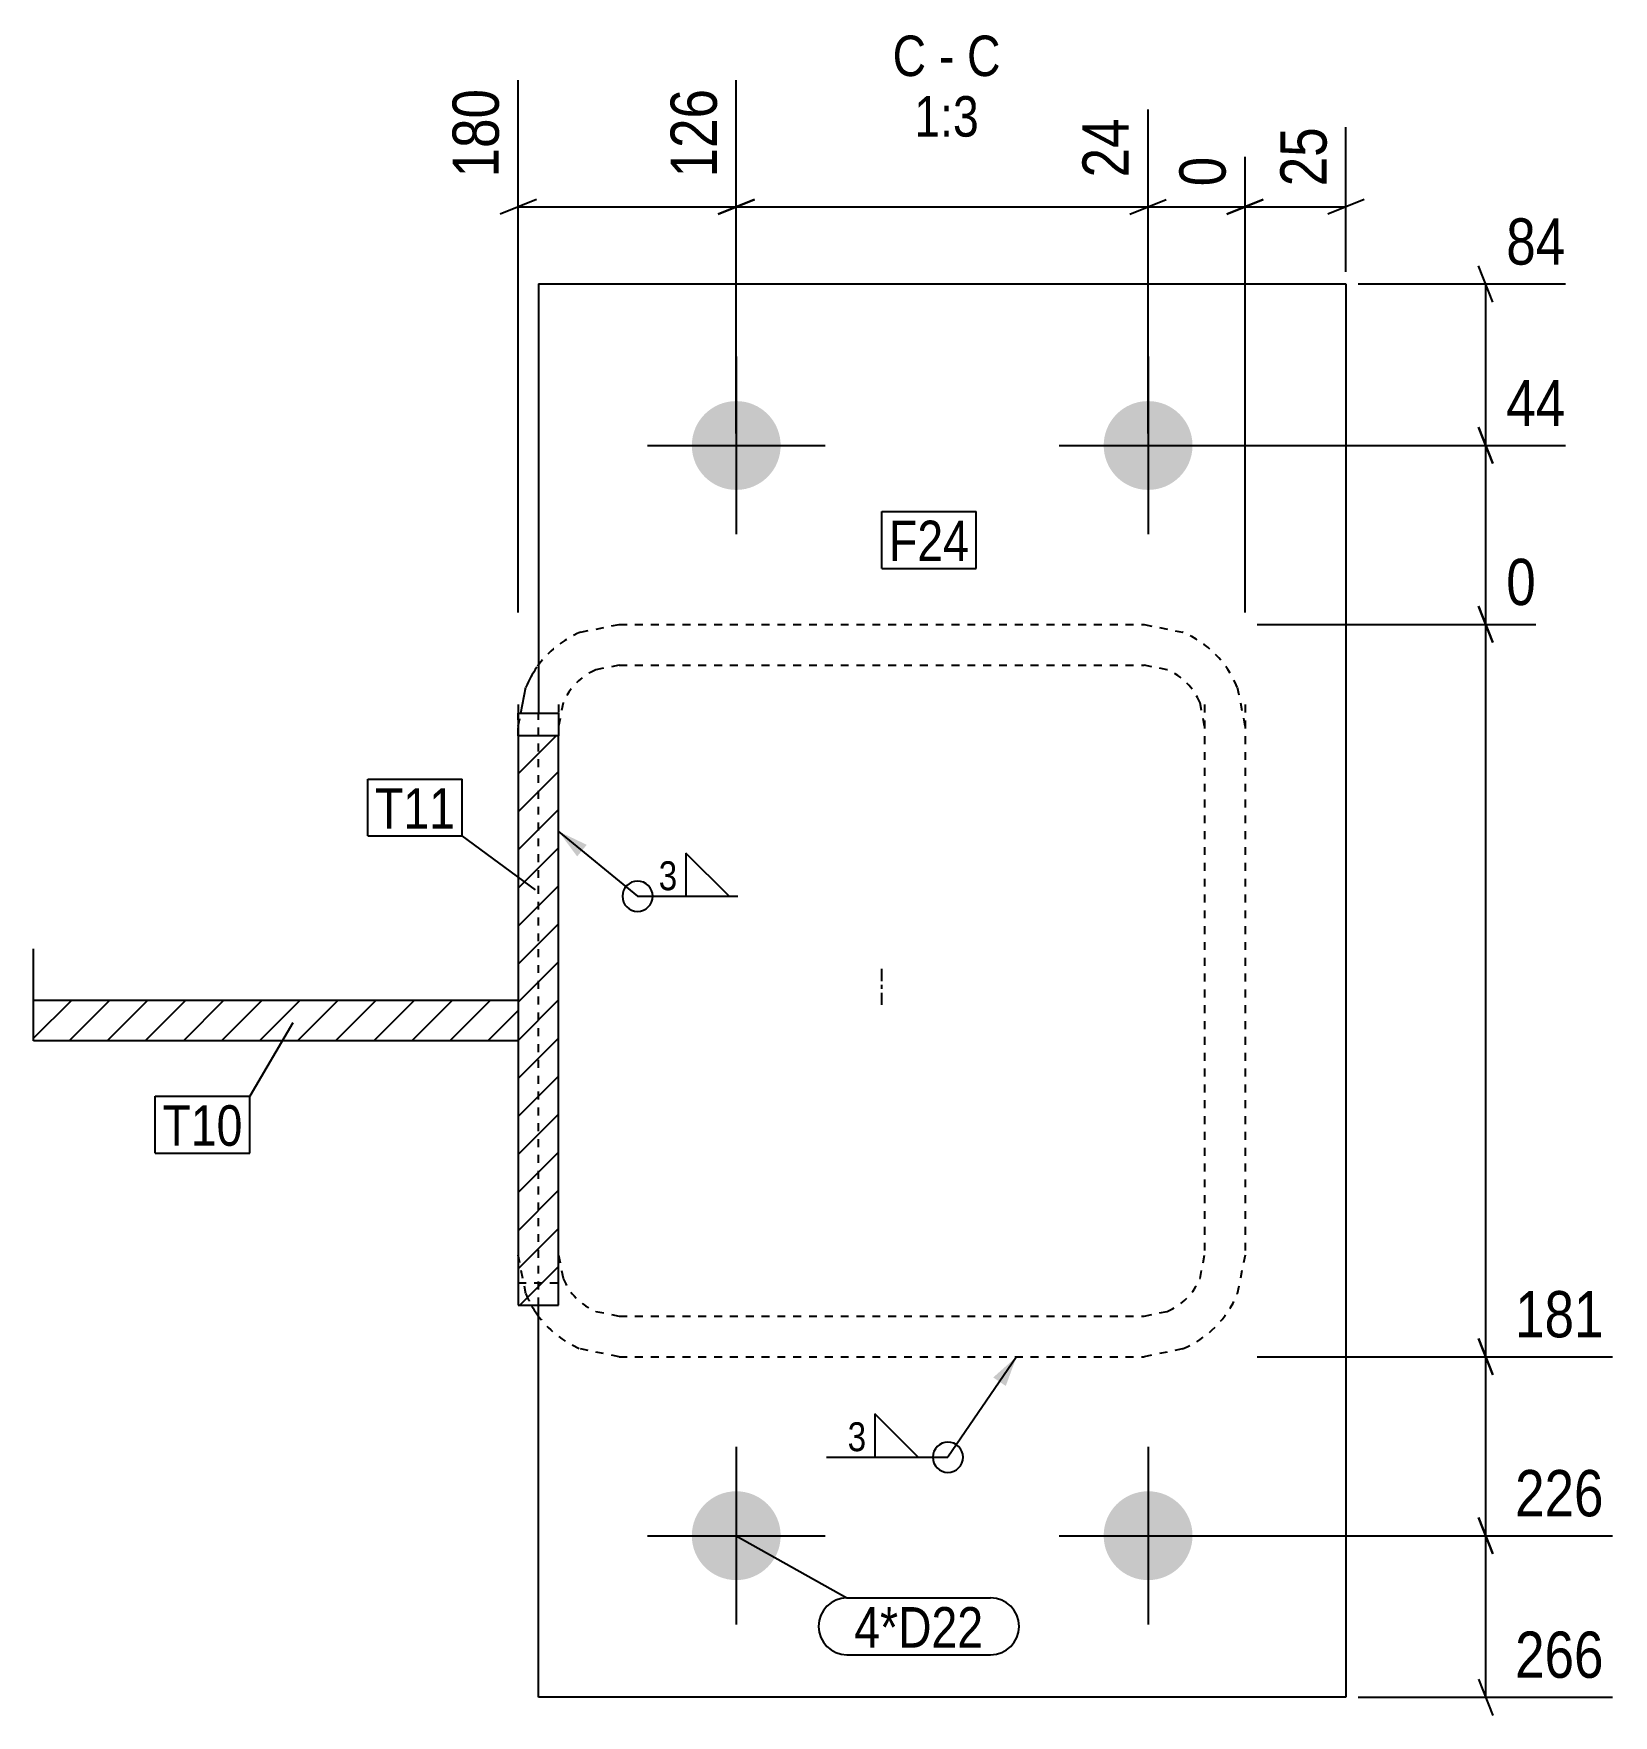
# Model space of a CAD drawing. Header units: millimetres. Extents: x 12 to 53594, y 7 to 1833.
# Drawn here: x 33827.5 to 34218.7, y 7.2 to 423.7 of the extents above; entities that cross this region are included whole.
import ezdxf

# ---------------------------------------------------------------- set-up
doc = ezdxf.new("R2010")
doc.units = ezdxf.units.MM
doc.linetypes.add('DXK_LINE_DOT2', pattern=[3.9198, 1.9599, -1.9599])
doc.linetypes.add('DXK_LINE_DOT3', pattern=[5.9187, 2.979, -0.9799, 0.9799, -0.9799])
for name, color, linetype in [('MÅLSÆTNING', 7, 'Continuous'), ('STÅL', 7, 'Continuous'), ('TEKST', 7, 'Continuous')]:
    doc.layers.add(name, color=color, linetype=linetype)
doc.styles.add('Arial Narrow', font='ARIALN.TTF', dxfattribs={"height": 0.2})

msp = doc.modelspace()

# ---------------------------------------------------------------- hatches: boundary and pattern name
at = {"layer": 'STÅL', "linetype": 'Continuous'}
for points in [[(34012.5, 321.7, -1), (33990.5, 321.7, -1)], [(34114.5, 321.7, -1), (34092.5, 321.7, -1)], [(34012.5, 51.7, -1), (33990.5, 51.7, -1)], [(34114.5, 51.7, -1), (34092.5, 51.7, -1)]]:
    msp.add_hatch(color=96, dxfattribs=at).paths.add_polyline_path(points)
h = msp.add_hatch(dxfattribs=at)
h.set_pattern_fill('', scale=2.1, style=0, pattern_type=0)
h.set_pattern_definition([(45, (33947.4973, 249.811), (-4.71463, 4.71463), [])])
h.paths.add_polyline_path([(33957.5, 249.81), (33947.5, 249.81), (33947.5, 108.76), (33957.5, 108.76)])
h = msp.add_hatch(dxfattribs=at)
h.set_pattern_fill('', scale=2.1, style=0, pattern_type=0)
h.set_pattern_definition([(45, (33827.4973, 184.3227), (-4.71463, 4.71463), [])])
h.paths.add_polyline_path([(33947.5, 184.32), (33827.5, 184.32), (33827.5, 174.25), (33947.5, 174.25)])
at = {"layer": 'TEKST', "linetype": 'Continuous'}
for points in [[(33962.1, 219.92), (33957.5, 226.13), (33964.48, 222.81)], [(34065.15, 90.89), (34070.93, 96.02), (34068.25, 88.77)]]:
    msp.add_hatch(color=3, dxfattribs=at).paths.add_polyline_path(points)

# ---------------------------------------------------------------- linework, layer by layer
at = {"layer": 'MÅLSÆTNING', "color": 7, "linetype": 'Continuous'}
for p, q in [((33947.5, 280.38), (33947.5, 412.21)), ((34001.5, 324.7), (34001.5, 412.21)), ((34001.5, 324.7), (34001.5, 412.21)), ((34103.5, 324.7), (34103.5, 404.9)), ((34103.5, 324.7), (34103.5, 404.9)), ((34152.5, 364.7), (34152.5, 400.53)), ((34127.5, 280.38), (34127.5, 393.21)), ((34127.5, 280.38), (34127.5, 393.21)), ((33952, 382.6), (33943, 379)), ((33947.5, 380.8), (34001.5, 380.8)), ((34006, 382.6), (33997, 379)), ((33997, 379), (34006, 382.6)), ((34001.5, 380.8), (34103.5, 380.8)), ((34099, 379), (34108, 382.6)), ((34103.5, 380.8), (34127.5, 380.8)), ((34123, 379), (34132, 382.6)), ((34127.5, 380.8), (34152.5, 380.8)), ((34157, 382.6), (34148, 379)), ((34188.9, 357.2), (34185.3, 366.2)), ((34155.5, 361.7), (34206.83, 361.7)), ((34187.1, 321.7), (34187.1, 361.7)), ((34185.3, 326.2), (34188.9, 317.2)), ((34188.9, 317.2), (34185.3, 326.2)), ((34106.5, 321.7), (34206.83, 321.7)), ((34106.5, 321.7), (34206.83, 321.7)), ((34187.1, 277.38), (34187.1, 321.7)), ((34188.9, 272.88), (34185.3, 281.88)), ((34130.5, 277.38), (34199.51, 277.38)), ((34130.5, 277.38), (34199.51, 277.38)), ((34187.1, 96.02), (34187.1, 277.38)), ((34185.3, 100.52), (34188.9, 91.52)), ((34188.9, 91.52), (34185.3, 100.52)), ((34130.5, 96.02), (34218.51, 96.02)), ((34130.5, 96.02), (34218.51, 96.02)), ((34187.1, 51.7), (34187.1, 96.02)), ((34185.3, 56.2), (34188.9, 47.2)), ((34188.9, 47.2), (34185.3, 56.2)), ((34106.5, 51.7), (34218.51, 51.7)), ((34106.5, 51.7), (34218.51, 51.7)), ((34187.1, 11.7), (34187.1, 51.7)), ((34185.3, 16.2), (34188.9, 7.2)), ((34155.5, 11.7), (34218.51, 11.7))]:
    msp.add_line(p, q, dxfattribs=at)
at = {"layer": 'STÅL', "color": 2, "linetype": 'Continuous'}
for p, q in [((33952.5, 361.7), (34152.5, 361.7)), ((33952.5, 361.7), (33952.5, 255.38)), ((34152.5, 361.7), (34152.5, 11.7)), ((33948.13, 255.38), (33949.4, 261.83)), ((33947.5, 257.53), (33947.5, 255.38)), ((33947.5, 255.38), (33947.5, 249.81)), ((33947.5, 255.38), (33957.5, 255.38)), ((33957.5, 255.38), (33957.5, 249.81)), ((33957.5, 249.81), (33947.5, 249.81)), ((33947.5, 249.81), (33947.5, 108.76)), ((33957.5, 108.76), (33957.5, 249.81)), ((33827.5, 184.32), (33827.5, 197.08)), ((33827.5, 184.32), (33947.5, 184.32)), ((33827.5, 174.25), (33827.5, 184.32)), ((33947.5, 184.32), (33947.5, 174.25)), ((33947.5, 174.25), (33827.5, 174.25)), ((33947.5, 108.76), (33957.5, 108.76)), ((33952.5, 11.7), (33952.5, 108.76)), ((34152.5, 11.7), (33952.5, 11.7))]:
    msp.add_line(p, q, dxfattribs=at)
at = {"layer": 'STÅL', "color": 96, "linetype": 'Continuous'}
for p, q in [((34001.5, 343.7), (34001.5, 299.7)), ((34103.5, 343.7), (34103.5, 299.7)), ((33979.5, 321.7), (34023.5, 321.7)), ((34081.5, 321.7), (34125.5, 321.7)), ((34001.5, 73.7), (34001.5, 29.7)), ((34103.5, 73.7), (34103.5, 29.7)), ((33979.5, 51.7), (34023.5, 51.7)), ((34081.5, 51.7), (34125.5, 51.7))]:
    msp.add_line(p, q, dxfattribs=at)
at = {"layer": 'STÅL', "color": 7, "linetype": 'DXK_LINE_DOT2'}
for p, q in [((33962.93, 275.46), (33972.5, 277.38)), ((33972.5, 277.38), (34102.5, 277.38)), ((34102.5, 277.38), (34112.06, 275.46)), ((33972.5, 267.3), (33966.76, 266.15)), ((33972.5, 267.3), (34102.5, 267.3)), ((34108.24, 266.15), (34102.5, 267.3)), ((34125.59, 261.83), (34127.5, 252.19)), ((33947.5, 249.81), (33947.5, 255.38)), ((33947.5, 252.19), (33948.13, 255.38)), ((33952.5, 108.76), (33952.5, 255.38)), ((33958.64, 257.97), (33957.5, 252.19)), ((33957.5, 257.53), (33957.5, 249.81)), ((34117.5, 252.19), (34116.36, 257.97)), ((34117.5, 257.53), (34117.5, 121.21)), ((34127.5, 257.53), (34127.5, 121.21)), ((33947.5, 249.81), (33947.5, 108.76)), ((33957.5, 108.76), (33957.5, 249.81)), ((33827.5, 174.25), (33827.5, 184.32)), ((33949.4, 111.57), (33947.5, 121.21)), ((33957.5, 121.21), (33958.64, 115.43)), ((34116.36, 115.43), (34117.5, 121.21)), ((34127.5, 121.21), (34125.59, 111.57)), ((33947.5, 114.33), (33957.5, 114.33)), ((33966.76, 107.25), (33972.5, 106.1)), ((33972.5, 106.1), (34102.5, 106.1)), ((34102.5, 106.1), (34108.24, 107.25)), ((33972.5, 96.02), (33962.93, 97.94)), ((33972.5, 96.02), (34102.5, 96.02)), ((34112.06, 97.94), (34102.5, 96.02))]:
    msp.add_line(p, q, dxfattribs=at)
at = {"layer": 'STÅL', "color": 7, "linetype": 'DXK_LINE_DOT3'}
msp.add_line((34037.5, 192.05), (34037.5, 183.04), dxfattribs=at)
at = {"layer": 'STÅL', "color": 7, "linetype": 'DXK_LINE_DOT2'}
for centre, radius, start, end in [((33972.62, 252.31), 25.09, 112.7149, 144.8167), ((34102.37, 252.31), 25.09, 22.2862, 67.2851), ((33972.57, 252.26), 15.06, 112.7149, 157.7138), ((34102.42, 252.26), 15.06, 22.2862, 67.2851), ((33972.57, 121.14), 15.06, 202.2862, 247.2851), ((34102.42, 121.14), 15.06, 292.7149, 337.7138), ((33972.62, 121.09), 25.09, 202.2862, 210.0028), ((34102.37, 121.09), 25.09, 292.7149, 337.7138), ((33972.62, 121.09), 25.09, 215.1833, 247.2851)]:
    msp.add_arc(centre, radius, start, end, dxfattribs=at)
at = {"layer": 'STÅL', "color": 2, "linetype": 'Continuous'}
for centre, start, end in [((33972.62, 252.31), 144.8167, 157.7138), ((33972.62, 121.09), 210.0028, 215.1833)]:
    msp.add_arc(centre, 25.09, start, end, dxfattribs=at)
at = {"layer": 'TEKST', "color": 3, "linetype": 'Continuous'}
for p, q in [((33957.5, 226.13), (33977.06, 210.06)), ((34070.93, 96.02), (34053.92, 71.13))]:
    msp.add_line(p, q, dxfattribs=at)
for centre, start, end in [((33977.06, 210.06), 90, 270), ((34053.92, 71.13), 90, 270), ((34053.92, 71.13), 270, 90)]:
    msp.add_arc(centre, 3.75, start, end, dxfattribs=at)

# ---------------------------------------------------------------- wipeouts: each hides what was drawn before it
at = {"color": 0, "linetype": 'Continuous'}
for points, layer in [([(33945.1, 412.42), (33928.3, 412.42), (33928.3, 385.69), (33945.1, 385.69)], 'MÅLSÆTNING'), ([(33999.1, 412.42), (33982.3, 412.42), (33982.3, 385.69), (33999.1, 385.69)], 'MÅLSÆTNING'), ([(34101.1, 405.11), (34084.3, 405.11), (34084.3, 385.69), (34101.1, 385.69)], 'MÅLSÆTNING'), ([(34218.72, 98.42), (34218.72, 115.22), (34191.99, 115.22), (34191.99, 98.42)], 'MÅLSÆTNING'), ([(34218.72, 54.1), (34218.72, 70.9), (34191.99, 70.9), (34191.99, 54.1)], 'MÅLSÆTNING'), ([(34218.72, 14.1), (34218.72, 30.9), (34191.99, 30.9), (34191.99, 14.1)], 'MÅLSÆTNING'), ([(34048.54, 413.2), (34048.54, 423.7), (34040.23, 423.7), (34040.23, 413.2)], 'TEKST'), ([(34055.51, 413.2), (34055.51, 423.7), (34051.69, 423.7), (34051.69, 413.2)], 'TEKST'), ([(34066.97, 413.2), (34066.97, 423.7), (34058.66, 423.7), (34058.66, 413.2)], 'TEKST'), ([(34061.6, 398.2), (34061.6, 408.7), (34045.6, 408.7), (34045.6, 398.2)], 'TEKST')]:
    msp.add_wipeout(points, dxfattribs=at).dxf.layer = layer
at = {"color": 0}
for points in [[(34059.15, 293.06), (34059.15, 303.56), (34039.33, 303.56), (34039.33, 293.06)], [(33931.86, 226.8), (33931.86, 237.3), (33912.04, 237.3), (33912.04, 226.8)], [(33987.48, 210.96), (33987.48, 219.66), (33981.71, 219.66), (33981.71, 210.96)], [(33879.24, 148.27), (33879.24, 158.77), (33859.42, 158.77), (33859.42, 148.27)], [(34034.27, 72.03), (34034.27, 80.73), (34028.5, 80.73), (34028.5, 72.03)], [(34062.7, 23.99), (34062.7, 34.49), (34030.73, 34.49), (34030.73, 23.99)]]:
    msp.add_wipeout(points, dxfattribs=at).dxf.layer = 'TEKST'

# ---------------------------------------------------------------- next in the draw order: linework, layer by layer
at = {"layer": 'TEKST', "color": 3, "linetype": 'Continuous'}
for p, q in [((33999.74, 210.06), (33989.03, 220.77)), ((33989.03, 220.77), (33989.03, 210.06)), ((33977.06, 210.06), (34001.88, 210.06)), ((33989.03, 210.06), (33999.74, 210.06)), ((34046.52, 71.13), (34035.81, 81.84)), ((34035.81, 81.84), (34035.81, 71.13)), ((34023.85, 71.13), (34053.92, 71.13)), ((34035.81, 71.13), (34046.52, 71.13))]:
    msp.add_line(p, q, dxfattribs=at)
msp.add_arc((33977.06, 210.06), 3.75, 270, 90, dxfattribs=at)

# ---------------------------------------------------------------- next in the draw order: texts
at = {"layer": 'MÅLSÆTNING', "color": 3, "linetype": 'Continuous', "style": 'Arial Narrow'}
for s, p in [('180', (33942.7, 388.09)), ('126', (33996.7, 388.09)), ('24', (34098.7, 388.09))]:
    msp.add_text(s, height=11.453, rotation=90.0002, dxfattribs=at).set_placement(p)
for s, p in [('181', (34194.39, 100.82)), ('226', (34194.39, 56.5)), ('266', (34194.39, 16.5))]:
    msp.add_text(s, height=11.453, dxfattribs=at).set_placement(p)
at = {"layer": 'TEKST', "color": 3, "linetype": 'Continuous', "style": 'Arial Narrow'}
for s, height, p in [('C', 10.02, (34040.23, 413.2)), ('C', 10.02, (34058.66, 413.2)), ('-', 10.02, (34051.69, 413.2)), ('1:3', 10.021, (34045.6, 398.2))]:
    msp.add_text(s, height=height, dxfattribs=at).set_placement(p)
at = {"layer": 'TEKST', "color": 3, "style": 'Arial Narrow'}
for p in [(33982.31, 211.56), (34029.1, 72.63)]:
    msp.add_text('3', height=7.16, dxfattribs=at).set_placement(p)

# ---------------------------------------------------------------- next in the draw order: wipeouts: each hides what was drawn before it
at = {"color": 0, "linetype": 'Continuous'}
for points in [[(34150.1, 402.93), (34133.3, 402.93), (34133.3, 383.5), (34150.1, 383.5)], [(34209.23, 364.1), (34209.23, 380.9), (34189.8, 380.9), (34189.8, 364.1)], [(34209.23, 324.1), (34209.23, 340.9), (34189.8, 340.9), (34189.8, 324.1)], [(34201.91, 279.78), (34201.91, 296.58), (34189.8, 296.58), (34189.8, 279.78)]]:
    msp.add_wipeout(points, dxfattribs=at).dxf.layer = 'MÅLSÆTNING'
at = {"color": 0}
for points in [[(34059.15, 293.06), (34059.15, 303.56), (34039.33, 303.56), (34039.33, 293.06)], [(33931.86, 226.8), (33931.86, 237.3), (33912.04, 237.3), (33912.04, 226.8)], [(33879.24, 148.27), (33879.24, 158.77), (33859.42, 158.77), (33859.42, 148.27)], [(34062.7, 23.99), (34062.7, 34.49), (34030.73, 34.49), (34030.73, 23.99)]]:
    msp.add_wipeout(points, dxfattribs=at).dxf.layer = 'TEKST'

# ---------------------------------------------------------------- next in the draw order: linework, layer by layer
at = {"layer": 'MÅLSÆTNING', "color": 7, "linetype": 'Continuous'}
for p, q in [((34132, 382.6), (34123, 379)), ((34185.3, 281.88), (34188.9, 272.88))]:
    msp.add_line(p, q, dxfattribs=at)
at = {"layer": 'TEKST', "color": 7, "linetype": 'Continuous'}
for p, q in [((34037.53, 305.36), (34060.95, 305.36)), ((34037.53, 291.26), (34037.53, 305.36)), ((34060.95, 291.26), (34060.95, 305.36)), ((34037.53, 291.26), (34060.95, 291.26)), ((33910.24, 239.1), (33933.66, 239.1)), ((33910.24, 225), (33910.24, 239.1)), ((33933.66, 225), (33933.66, 239.1)), ((33910.24, 225), (33933.66, 225)), ((33951.81, 211.67), (33933.66, 225)), ((33891.69, 178.74), (33881.04, 160.57)), ((33857.62, 160.57), (33881.04, 160.57)), ((33857.62, 146.47), (33857.62, 160.57)), ((33881.04, 146.47), (33881.04, 160.57)), ((33857.62, 146.47), (33881.04, 146.47)), ((34001.5, 51.7), (34028.93, 36.29)), ((34028.93, 36.29), (34064.5, 36.29)), ((34028.93, 22.19), (34064.5, 22.19))]:
    msp.add_line(p, q, dxfattribs=at)
for centre, start, end in [((34028.93, 29.24), 90, 270), ((34064.5, 29.24), 270, 90)]:
    msp.add_arc(centre, 7.05, start, end, dxfattribs=at)

# ---------------------------------------------------------------- next in the draw order: texts
at = {"layer": 'MÅLSÆTNING', "color": 3, "linetype": 'Continuous', "style": 'Arial Narrow'}
msp.add_text('25', height=11.453, rotation=90.0002, dxfattribs=at).set_placement((34147.7, 385.9))
for s, height, p in [('84', 11.453, (34192.2, 366.5)), ('44', 11.453, (34192.2, 326.5)), ('0', 11.45, (34192.2, 282.18))]:
    msp.add_text(s, height=height, dxfattribs=at).set_placement(p)
at = {"layer": 'TEKST', "color": 3, "style": 'Arial Narrow'}
for s, p in [('F24', (34039.33, 293.06)), ('T11', (33912.04, 226.8)), ('T10', (33859.42, 148.27)), ('4*D22', (34030.73, 23.99))]:
    msp.add_text(s, height=10.021, dxfattribs=at).set_placement(p)

# ---------------------------------------------------------------- next in the draw order: wipeouts: each hides what was drawn before it
at = {"color": 0, "linetype": 'Continuous'}
msp.add_wipeout([(34125.1, 395.61), (34108.3, 395.61), (34108.3, 383.5), (34125.1, 383.5)], dxfattribs=at).dxf.layer = 'MÅLSÆTNING'

# ---------------------------------------------------------------- next in the draw order: linework, layer by layer
at = {"layer": 'MÅLSÆTNING', "color": 7, "linetype": 'Continuous'}
msp.add_line((34099, 379), (34108, 382.6), dxfattribs=at)

# ---------------------------------------------------------------- next in the draw order: texts
at = {"layer": 'MÅLSÆTNING', "color": 3, "linetype": 'Continuous', "style": 'Arial Narrow'}
msp.add_text('0', height=11.45, rotation=90.0002, dxfattribs=at).set_placement((34122.7, 385.9))

doc.saveas('drawing.dxf')
